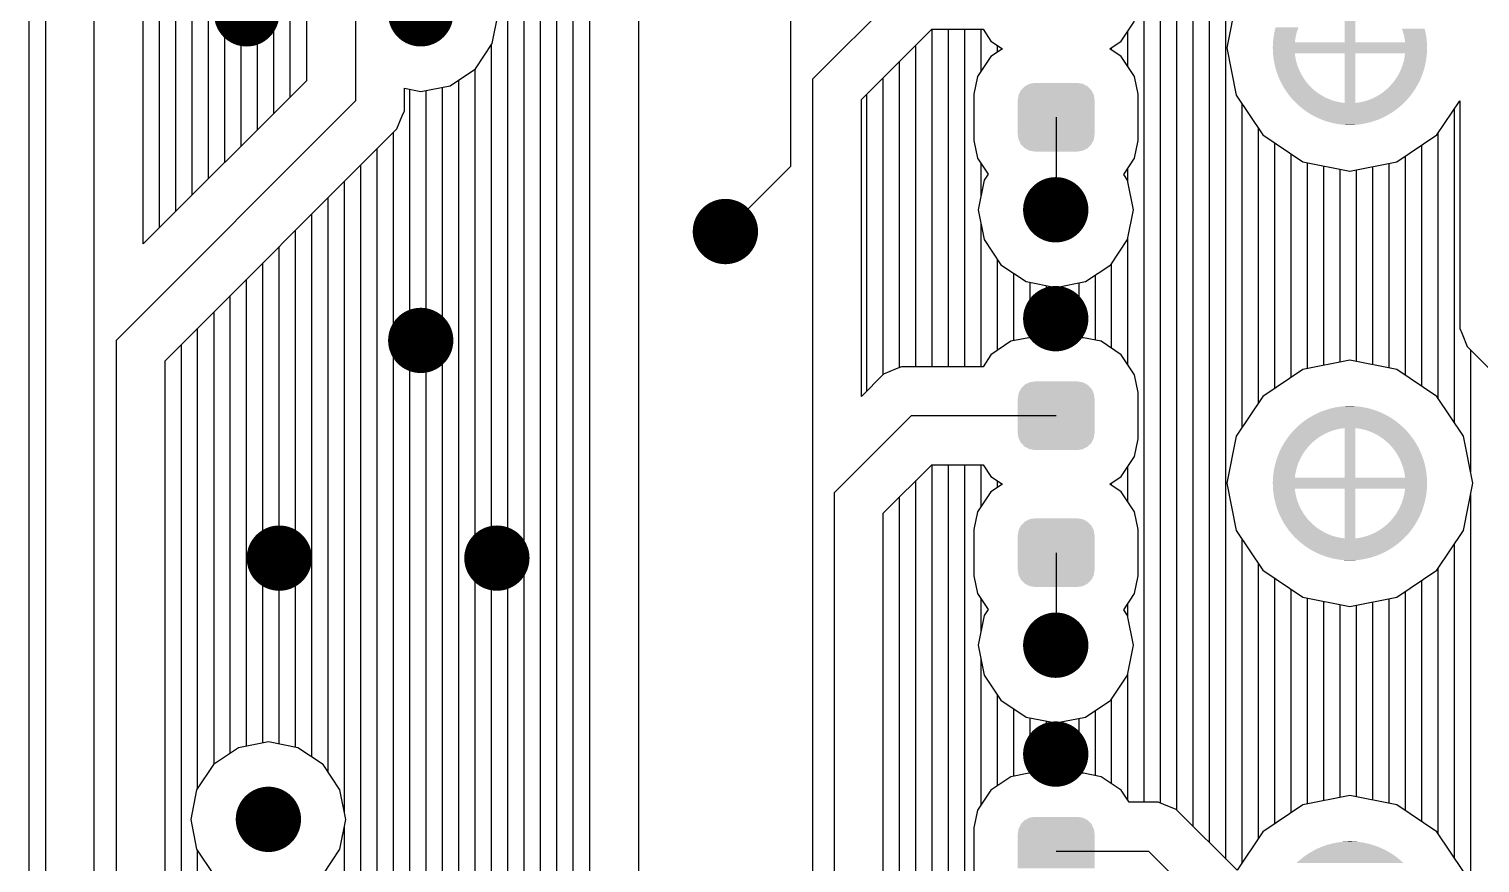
# Model space of a CAD drawing. Extents: x 295 to 953, y 10 to 290.
# Drawn here: x 824.78 to 852.72, y 205.64 to 221.69 of the extents above; entities that cross this region are included whole.
import ezdxf

# ---------------------------------------------------------------- set-up
doc = ezdxf.new("R2010")
doc.units = 0
doc.header["$LTSCALE"] = 5
doc.header["$MEASUREMENT"] = 0
doc.layers.get('0').update_dxf_attribs({"linetype": 'CONTINUOUS', "lineweight": 25})
doc.layers.add('DV-INT-A3_BOT', color=7, linetype='CONTINUOUS')

msp = doc.modelspace()

# ---------------------------------------------------------------- linework, layer by layer
at = {"const_width": 0.629}
for points in [[(829.283, 221.983, -1), (828.654, 221.983, -1)], [(832.635, 221.983, -1), (832.007, 221.983, -1)], [(844.865, 218.211, -1), (844.236, 218.211, -1)], [(838.503, 217.792, -1), (837.874, 217.792, -1)], [(844.865, 216.115, -1), (844.236, 216.115, -1)], [(832.635, 215.696, -1), (832.007, 215.696, -1)], [(829.911, 211.505, -1), (829.283, 211.505, -1)], [(834.102, 211.505, -1), (833.474, 211.505, -1)], [(844.865, 209.829, -1), (844.236, 209.829, -1)], [(844.865, 207.733, -1), (844.236, 207.733, -1)], [(829.702, 206.476, -1), (829.073, 206.476, -1)]]:
    msp.add_lwpolyline(points, format="xyb", close=True, dxfattribs=at)
for points in [[(850.321, 221.434), (850.321, 222.39), (850.112, 221.434), (850.112, 222.39)], [(849.174, 221.552), (849.187, 221.605), (848.748, 221.552), (848.757, 221.605)], [(849.187, 221.605), (849.188, 221.61), (848.757, 221.605), (848.758, 221.61)], [(849.188, 221.61), (849.205, 221.667), (848.758, 221.61), (848.77, 221.667)], [(849.205, 221.667), (849.208, 221.674), (848.77, 221.667), (848.772, 221.674)], [(849.208, 221.674), (849.226, 221.723), (848.772, 221.674), (848.785, 221.723)], [(851.66, 221.683), (851.656, 221.696), (851.222, 221.683), (851.218, 221.696)], [(851.669, 221.639), (851.66, 221.683), (851.237, 221.639), (851.222, 221.683)], [(851.675, 221.614), (851.669, 221.639), (851.244, 221.614), (851.237, 221.639)], [(851.68, 221.581), (851.675, 221.614), (851.253, 221.581), (851.244, 221.614)], [(851.702, 221.334), (851.701, 221.395), (848.731, 221.334), (848.732, 221.395)], [(851.702, 221.324), (851.702, 221.334), (848.731, 221.324), (848.731, 221.334)], [(851.701, 221.263), (851.702, 221.324), (848.733, 221.263), (848.731, 221.324)], [(851.701, 221.395), (851.7, 221.404), (848.732, 221.395), (848.733, 221.404)], [(851.7, 221.404), (851.698, 221.434), (848.733, 221.404), (848.735, 221.434)], [(849.155, 221.434), (849.159, 221.465), (848.735, 221.434), (848.737, 221.465)], [(849.159, 221.465), (849.163, 221.493), (848.737, 221.465), (848.74, 221.493)], [(849.163, 221.493), (849.171, 221.535), (848.74, 221.493), (848.745, 221.535)], [(849.171, 221.535), (849.174, 221.552), (848.745, 221.535), (848.748, 221.552)], [(851.687, 221.545), (851.68, 221.581), (851.261, 221.545), (851.253, 221.581)], [(851.689, 221.523), (851.687, 221.545), (851.265, 221.523), (851.261, 221.545)], [(851.695, 221.475), (851.689, 221.523), (851.273, 221.475), (851.265, 221.523)], [(851.696, 221.464), (851.695, 221.475), (851.275, 221.464), (851.273, 221.475)], [(851.698, 221.434), (851.696, 221.464), (851.278, 221.434), (851.275, 221.464)], [(851.7, 221.254), (851.701, 221.263), (848.733, 221.254), (848.733, 221.263)], [(851.698, 221.224), (851.7, 221.254), (848.735, 221.224), (848.733, 221.254)], [(849.159, 221.194), (849.155, 221.224), (848.737, 221.194), (848.735, 221.224)], [(849.16, 221.184), (849.159, 221.194), (848.738, 221.184), (848.737, 221.194)], [(849.168, 221.135), (849.16, 221.184), (848.744, 221.135), (848.738, 221.184)], [(849.172, 221.113), (849.168, 221.135), (848.747, 221.113), (848.744, 221.135)], [(849.18, 221.077), (849.172, 221.113), (848.753, 221.077), (848.747, 221.113)], [(849.189, 221.044), (849.18, 221.077), (848.759, 221.044), (848.753, 221.077)], [(849.196, 221.019), (849.189, 221.044), (848.764, 221.019), (848.759, 221.044)], [(850.321, 220.268), (850.321, 221.224), (850.112, 220.268), (850.112, 221.224)], [(851.663, 220.991), (851.675, 221.048), (851.228, 220.991), (851.246, 221.048)], [(851.675, 221.048), (851.676, 221.053), (851.246, 221.048), (851.247, 221.053)], [(851.676, 221.053), (851.685, 221.106), (851.247, 221.053), (851.26, 221.106)], [(851.685, 221.106), (851.688, 221.123), (851.26, 221.106), (851.263, 221.123)], [(851.688, 221.123), (851.693, 221.165), (851.263, 221.123), (851.271, 221.165)], [(851.693, 221.165), (851.696, 221.193), (851.271, 221.165), (851.274, 221.193)], [(851.696, 221.193), (851.698, 221.224), (851.274, 221.193), (851.278, 221.224)], [(849.211, 220.975), (849.196, 221.019), (848.774, 220.975), (848.764, 221.019)], [(849.215, 220.962), (849.211, 220.975), (848.777, 220.962), (848.774, 220.975)], [(849.237, 220.907), (849.215, 220.962), (848.792, 220.907), (848.777, 220.962)], [(849.262, 220.852), (849.237, 220.907), (848.81, 220.852), (848.792, 220.907)], [(849.269, 220.84), (849.262, 220.852), (848.814, 220.84), (848.81, 220.852)], [(849.291, 220.8), (849.269, 220.84), (848.829, 220.8), (848.814, 220.84)], [(849.307, 220.774), (849.291, 220.8), (848.839, 220.774), (848.829, 220.8)], [(849.322, 220.749), (849.307, 220.774), (848.849, 220.749), (848.839, 220.774)], [(851.573, 220.724), (851.595, 220.774), (851.095, 220.724), (851.128, 220.774)], [(851.595, 220.774), (851.598, 220.782), (851.128, 220.774), (851.132, 220.782)], [(851.598, 220.782), (851.614, 220.826), (851.132, 220.782), (851.157, 220.826)], [(851.614, 220.826), (851.622, 220.848), (851.157, 220.826), (851.168, 220.848)], [(851.622, 220.848), (851.632, 220.88), (851.168, 220.848), (851.184, 220.88)], [(851.632, 220.88), (851.644, 220.916), (851.184, 220.88), (851.199, 220.916)], [(851.644, 220.916), (851.649, 220.935), (851.199, 220.916), (851.208, 220.935)], [(851.649, 220.935), (851.662, 220.984), (851.208, 220.935), (851.226, 220.984)], [(851.662, 220.984), (851.663, 220.991), (851.226, 220.984), (851.228, 220.991)], [(845.28, 220.427), (845.24, 220.511), (843.836, 220.427), (843.879, 220.511)], [(845.24, 220.511), (845.231, 220.519), (843.879, 220.511), (843.884, 220.519)], [(845.231, 220.519), (845.167, 220.586), (843.884, 220.519), (843.952, 220.586)], [(845.167, 220.586), (845.155, 220.592), (843.952, 220.586), (843.959, 220.592)], [(845.155, 220.592), (845.075, 220.635), (843.959, 220.592), (844.046, 220.635)], [(845.075, 220.635), (845.055, 220.638), (844.046, 220.635), (844.053, 220.638)], [(845.055, 220.638), (844.972, 220.652), (844.053, 220.638), (844.146, 220.652)], [(849.349, 220.709), (849.322, 220.749), (848.867, 220.709), (848.849, 220.749)], [(849.356, 220.699), (849.349, 220.709), (848.871, 220.699), (848.867, 220.709)], [(849.392, 220.652), (849.356, 220.699), (848.894, 220.652), (848.871, 220.699)], [(849.398, 220.645), (849.392, 220.652), (848.898, 220.645), (848.894, 220.652)], [(849.432, 220.607), (849.398, 220.645), (848.919, 220.607), (848.898, 220.645)], [(849.454, 220.584), (849.432, 220.607), (848.932, 220.584), (848.919, 220.607)], [(849.473, 220.564), (849.454, 220.584), (848.943, 220.564), (848.932, 220.584)], [(849.517, 220.524), (849.473, 220.564), (848.968, 220.524), (848.943, 220.564)], [(849.518, 220.523), (849.517, 220.524), (848.968, 220.523), (848.968, 220.524)], [(849.563, 220.486), (849.518, 220.523), (848.994, 220.486), (848.968, 220.523)], [(849.592, 220.465), (849.563, 220.486), (849.008, 220.465), (848.994, 220.486)], [(851.431, 220.472), (851.452, 220.505), (850.852, 220.472), (850.893, 220.505)], [(851.452, 220.505), (851.47, 220.531), (850.893, 220.505), (850.924, 220.531)], [(851.47, 220.531), (851.478, 220.544), (850.924, 220.531), (850.939, 220.544)], [(851.478, 220.544), (851.503, 220.586), (850.939, 220.544), (850.981, 220.586)], [(851.503, 220.586), (851.506, 220.592), (850.981, 220.586), (850.987, 220.592)], [(851.506, 220.592), (851.527, 220.63), (850.987, 220.592), (851.022, 220.63)], [(851.527, 220.63), (851.54, 220.654), (851.022, 220.63), (851.042, 220.654)], [(851.54, 220.654), (851.551, 220.676), (851.042, 220.654), (851.06, 220.676)], [(851.551, 220.676), (851.571, 220.717), (851.06, 220.676), (851.09, 220.717)], [(851.571, 220.717), (851.573, 220.724), (851.09, 220.717), (851.095, 220.724)], [(845.301, 219.661), (845.301, 220.323), (843.817, 219.661), (843.817, 220.323)], [(845.299, 220.323), (845.285, 220.416), (843.819, 220.323), (843.834, 220.416)], [(845.285, 220.416), (845.28, 220.427), (843.834, 220.416), (843.836, 220.427)], [(849.612, 220.451), (849.592, 220.465), (849.019, 220.451), (849.008, 220.465)], [(849.662, 220.418), (849.612, 220.451), (849.043, 220.418), (849.019, 220.451)], [(849.679, 220.409), (849.662, 220.418), (849.05, 220.409), (849.043, 220.418)], [(849.714, 220.388), (849.679, 220.409), (849.067, 220.388), (849.05, 220.409)], [(849.767, 220.362), (849.714, 220.388), (849.089, 220.362), (849.067, 220.388)], [(849.785, 220.354), (849.767, 220.362), (849.095, 220.354), (849.089, 220.362)], [(849.822, 220.338), (849.785, 220.354), (849.11, 220.338), (849.095, 220.354)], [(849.878, 220.317), (849.822, 220.338), (849.129, 220.317), (849.11, 220.338)], [(849.929, 220.302), (849.878, 220.317), (849.143, 220.302), (849.129, 220.317)], [(849.936, 220.3), (849.929, 220.302), (849.145, 220.3), (849.143, 220.302)], [(849.994, 220.286), (849.936, 220.3), (849.159, 220.286), (849.145, 220.3)], [(850.053, 220.275), (849.994, 220.286), (849.17, 220.275), (849.159, 220.286)], [(850.112, 220.268), (850.053, 220.275), (849.178, 220.268), (849.17, 220.275)], [(851.247, 220.259), (851.256, 220.268), (849.187, 220.259), (849.178, 220.268)], [(851.24, 220.252), (851.247, 220.259), (849.193, 220.252), (849.187, 220.259)], [(851.195, 220.211), (851.24, 220.252), (849.239, 220.211), (849.193, 220.252)], [(851.188, 220.205), (851.195, 220.211), (849.245, 220.205), (849.239, 220.211)], [(851.141, 220.166), (851.188, 220.205), (849.293, 220.166), (849.245, 220.205)], [(851.256, 220.268), (851.259, 220.271), (850.321, 220.268), (850.351, 220.271)], [(851.259, 220.271), (851.268, 220.28), (850.351, 220.271), (850.411, 220.28)], [(851.268, 220.28), (851.281, 220.293), (850.411, 220.28), (850.469, 220.293)], [(851.281, 220.293), (851.296, 220.308), (850.469, 220.293), (850.527, 220.308)], [(851.297, 220.309), (851.313, 220.327), (850.527, 220.309), (850.583, 220.327)], [(851.296, 220.308), (851.297, 220.309), (850.527, 220.308), (850.527, 220.309)], [(851.313, 220.327), (851.333, 220.35), (850.583, 220.327), (850.639, 220.35)], [(851.333, 220.35), (851.344, 220.361), (850.639, 220.35), (850.664, 220.361)], [(851.344, 220.361), (851.355, 220.375), (850.664, 220.361), (850.693, 220.375)], [(851.355, 220.375), (851.378, 220.403), (850.693, 220.375), (850.746, 220.403)], [(851.378, 220.403), (851.389, 220.416), (850.746, 220.403), (850.767, 220.416)], [(851.389, 220.416), (851.402, 220.434), (850.767, 220.416), (850.797, 220.434)], [(851.402, 220.434), (851.427, 220.468), (850.797, 220.434), (850.846, 220.468)], [(851.427, 220.468), (851.431, 220.472), (850.846, 220.468), (850.852, 220.472)], [(851.133, 220.16), (851.141, 220.166), (849.3, 220.16), (849.293, 220.166)], [(851.084, 220.123), (851.133, 220.16), (849.349, 220.123), (849.3, 220.16)], [(851.077, 220.118), (851.084, 220.123), (849.356, 220.118), (849.349, 220.123)], [(851.026, 220.083), (851.077, 220.118), (849.407, 220.083), (849.356, 220.118)], [(851.018, 220.078), (851.026, 220.083), (849.415, 220.078), (849.407, 220.083)], [(850.966, 220.046), (851.018, 220.078), (849.468, 220.046), (849.415, 220.078)], [(850.958, 220.042), (850.966, 220.046), (849.475, 220.042), (849.468, 220.046)], [(850.904, 220.012), (850.958, 220.042), (849.529, 220.012), (849.475, 220.042)], [(850.896, 220.008), (850.904, 220.012), (849.537, 220.008), (849.529, 220.012)], [(850.841, 219.981), (850.896, 220.008), (849.593, 219.981), (849.537, 220.008)], [(850.832, 219.977), (850.841, 219.981), (849.601, 219.977), (849.593, 219.981)], [(850.776, 219.953), (850.832, 219.977), (849.657, 219.953), (849.601, 219.977)], [(850.767, 219.949), (850.776, 219.953), (849.665, 219.949), (849.657, 219.953)], [(850.71, 219.928), (850.767, 219.949), (849.723, 219.928), (849.665, 219.949)], [(850.701, 219.925), (850.71, 219.928), (849.732, 219.925), (849.723, 219.928)], [(850.643, 219.906), (850.701, 219.925), (849.791, 219.906), (849.732, 219.925)], [(845.284, 219.568), (845.299, 219.661), (843.832, 219.568), (843.819, 219.661)], [(850.634, 219.903), (850.643, 219.906), (849.799, 219.903), (849.791, 219.906)], [(850.575, 219.887), (850.634, 219.903), (849.859, 219.887), (849.799, 219.903)], [(850.565, 219.885), (850.575, 219.887), (849.867, 219.885), (849.859, 219.887)], [(850.506, 219.872), (850.565, 219.885), (849.928, 219.872), (849.867, 219.885)], [(850.496, 219.87), (850.506, 219.872), (849.936, 219.87), (849.928, 219.872)], [(850.437, 219.86), (850.496, 219.87), (849.998, 219.86), (849.936, 219.87)], [(850.426, 219.858), (850.437, 219.86), (850.006, 219.858), (849.998, 219.86)], [(850.367, 219.851), (850.426, 219.858), (850.068, 219.851), (850.006, 219.858)], [(850.355, 219.85), (850.367, 219.851), (850.076, 219.85), (850.068, 219.851)], [(850.296, 219.845), (850.355, 219.85), (850.14, 219.845), (850.076, 219.85)], [(850.281, 219.845), (850.296, 219.845), (850.146, 219.845), (850.14, 219.845)], [(850.226, 219.843), (850.281, 219.845), (850.215, 219.843), (850.146, 219.845)], [(850.217, 219.843), (850.226, 219.843), (850.217, 219.843), (850.215, 219.843)], [(845.282, 219.558), (845.284, 219.568), (843.837, 219.558), (843.832, 219.568)], [(845.238, 219.474), (845.282, 219.558), (843.878, 219.474), (843.837, 219.558)], [(845.234, 219.465), (845.238, 219.474), (843.886, 219.465), (843.878, 219.474)], [(845.165, 219.398), (845.234, 219.465), (843.95, 219.398), (843.886, 219.465)], [(845.159, 219.392), (845.165, 219.398), (843.962, 219.392), (843.95, 219.398)], [(845.071, 219.349), (845.159, 219.392), (844.043, 219.349), (843.962, 219.392)], [(845.064, 219.346), (845.071, 219.349), (844.063, 219.346), (844.043, 219.349)], [(844.972, 219.332), (845.064, 219.346), (844.146, 219.332), (844.063, 219.346)], [(845.155, 214.847), (845.075, 214.889), (843.959, 214.847), (844.046, 214.889)], [(845.075, 214.889), (845.055, 214.892), (844.046, 214.889), (844.053, 214.892)], [(845.055, 214.892), (844.972, 214.906), (844.053, 214.892), (844.146, 214.906)], [(845.299, 214.577), (845.285, 214.67), (843.819, 214.577), (843.834, 214.67)], [(845.285, 214.67), (845.28, 214.681), (843.834, 214.67), (843.836, 214.681)], [(845.28, 214.681), (845.24, 214.765), (843.836, 214.681), (843.879, 214.765)], [(845.24, 214.765), (845.231, 214.774), (843.879, 214.765), (843.884, 214.774)], [(845.231, 214.774), (845.167, 214.84), (843.884, 214.774), (843.952, 214.84)], [(845.167, 214.84), (845.155, 214.847), (843.952, 214.84), (843.959, 214.847)], [(845.301, 213.915), (845.301, 214.577), (843.817, 213.915), (843.817, 214.577)], [(850.776, 214.323), (850.768, 214.327), (849.657, 214.323), (849.666, 214.327)], [(850.768, 214.327), (850.71, 214.348), (849.666, 214.327), (849.723, 214.348)], [(850.71, 214.348), (850.702, 214.351), (849.723, 214.348), (849.732, 214.351)], [(850.702, 214.351), (850.643, 214.37), (849.732, 214.351), (849.79, 214.37)], [(850.643, 214.37), (850.634, 214.373), (849.79, 214.37), (849.8, 214.373)], [(850.634, 214.373), (850.574, 214.389), (849.8, 214.373), (849.858, 214.389)], [(850.574, 214.389), (850.566, 214.391), (849.858, 214.389), (849.868, 214.391)], [(850.566, 214.391), (850.505, 214.404), (849.868, 214.391), (849.927, 214.404)], [(850.505, 214.404), (850.497, 214.406), (849.927, 214.404), (849.937, 214.406)], [(850.497, 214.406), (850.436, 214.416), (849.937, 214.406), (849.996, 214.416)], [(850.436, 214.416), (850.428, 214.418), (849.996, 214.416), (850.007, 214.418)], [(850.428, 214.418), (850.365, 214.425), (850.007, 214.418), (850.067, 214.425)], [(850.365, 214.425), (850.358, 214.426), (850.067, 214.425), (850.078, 214.426)], [(850.358, 214.426), (850.294, 214.431), (850.078, 214.426), (850.137, 214.431)], [(850.294, 214.431), (850.287, 214.431), (850.137, 214.431), (850.153, 214.431)], [(850.287, 214.431), (850.218, 214.433), (850.153, 214.431), (850.207, 214.433)], [(850.218, 214.433), (850.217, 214.433), (850.207, 214.433), (850.217, 214.433)], [(851.24, 214.024), (851.195, 214.065), (849.193, 214.024), (849.238, 214.065)], [(851.195, 214.065), (851.188, 214.071), (849.238, 214.065), (849.246, 214.071)], [(851.188, 214.071), (851.14, 214.11), (849.246, 214.071), (849.293, 214.11)], [(851.14, 214.11), (851.134, 214.116), (849.293, 214.11), (849.3, 214.116)], [(851.134, 214.116), (851.084, 214.153), (849.3, 214.116), (849.349, 214.153)], [(851.084, 214.153), (851.077, 214.158), (849.349, 214.153), (849.357, 214.158)], [(851.077, 214.158), (851.026, 214.193), (849.357, 214.158), (849.407, 214.193)], [(851.026, 214.193), (851.018, 214.198), (849.407, 214.193), (849.415, 214.198)], [(851.018, 214.198), (850.966, 214.23), (849.415, 214.198), (849.467, 214.23)], [(850.966, 214.23), (850.958, 214.234), (849.467, 214.23), (849.476, 214.234)], [(850.958, 214.234), (850.904, 214.264), (849.476, 214.234), (849.529, 214.264)], [(850.904, 214.264), (850.896, 214.268), (849.529, 214.264), (849.538, 214.268)], [(850.896, 214.268), (850.841, 214.295), (849.538, 214.268), (849.592, 214.295)], [(850.841, 214.295), (850.833, 214.299), (849.592, 214.295), (849.601, 214.299)], [(850.833, 214.299), (850.776, 214.323), (849.601, 214.299), (849.657, 214.323)], [(845.284, 213.822), (845.299, 213.915), (843.832, 213.822), (843.819, 213.915)], [(845.282, 213.812), (845.284, 213.822), (843.837, 213.812), (843.832, 213.822)], [(845.238, 213.728), (845.282, 213.812), (843.878, 213.728), (843.837, 213.812)], [(849.509, 213.745), (849.54, 213.771), (848.963, 213.745), (848.981, 213.771)], [(849.54, 213.771), (849.581, 213.804), (848.981, 213.771), (849.003, 213.804)], [(849.581, 213.804), (849.587, 213.808), (849.003, 213.804), (849.006, 213.808)], [(849.587, 213.808), (849.636, 213.842), (849.006, 213.808), (849.031, 213.842)], [(849.636, 213.842), (849.666, 213.86), (849.031, 213.842), (849.045, 213.86)], [(849.666, 213.86), (849.687, 213.873), (849.045, 213.86), (849.055, 213.873)], [(849.687, 213.873), (849.74, 213.901), (849.055, 213.873), (849.078, 213.901)], [(849.74, 213.901), (849.769, 213.915), (849.078, 213.901), (849.089, 213.915)], [(849.769, 213.915), (849.794, 213.926), (849.089, 213.915), (849.1, 213.926)], [(849.794, 213.926), (849.85, 213.949), (849.1, 213.926), (849.12, 213.949)], [(849.85, 213.949), (849.906, 213.967), (849.12, 213.949), (849.137, 213.967)], [(849.907, 213.968), (849.964, 213.983), (849.137, 213.968), (849.153, 213.983)], [(849.906, 213.967), (849.907, 213.968), (849.137, 213.967), (849.137, 213.968)], [(849.964, 213.983), (850.023, 213.996), (849.153, 213.983), (849.165, 213.996)], [(850.023, 213.996), (850.082, 214.005), (849.165, 213.996), (849.174, 214.005)], [(850.082, 214.005), (850.112, 214.008), (849.174, 214.005), (849.177, 214.008)], [(851.256, 214.008), (851.247, 214.017), (849.177, 214.008), (849.186, 214.017)], [(851.247, 214.017), (851.24, 214.024), (849.186, 214.017), (849.193, 214.024)], [(850.321, 213.052), (850.321, 214.008), (850.112, 213.052), (850.112, 214.008)], [(851.263, 214.001), (851.256, 214.008), (850.381, 214.001), (850.321, 214.008)], [(851.274, 213.99), (851.263, 214.001), (850.44, 213.99), (850.381, 214.001)], [(851.288, 213.976), (851.274, 213.99), (850.498, 213.976), (850.44, 213.99)], [(851.29, 213.974), (851.288, 213.976), (850.504, 213.974), (850.498, 213.976)], [(851.304, 213.959), (851.29, 213.974), (850.555, 213.959), (850.504, 213.974)], [(851.323, 213.938), (851.304, 213.959), (850.611, 213.938), (850.555, 213.959)], [(851.338, 213.922), (851.323, 213.938), (850.649, 213.922), (850.611, 213.938)], [(851.344, 213.914), (851.338, 213.922), (850.666, 213.914), (850.649, 213.922)], [(851.366, 213.888), (851.344, 213.914), (850.719, 213.888), (850.666, 213.914)], [(851.383, 213.868), (851.366, 213.888), (850.755, 213.868), (850.719, 213.888)], [(851.39, 213.858), (851.383, 213.868), (850.771, 213.858), (850.755, 213.868)], [(851.414, 213.826), (851.39, 213.858), (850.822, 213.826), (850.771, 213.858)], [(851.425, 213.811), (851.414, 213.826), (850.841, 213.811), (850.822, 213.826)], [(851.439, 213.79), (851.425, 213.811), (850.87, 213.79), (850.841, 213.811)], [(851.465, 213.753), (851.439, 213.79), (850.916, 213.753), (850.87, 213.79)], [(845.234, 213.719), (845.238, 213.728), (843.886, 213.719), (843.878, 213.728)], [(845.165, 213.652), (845.234, 213.719), (843.95, 213.652), (843.886, 213.719)], [(845.159, 213.646), (845.165, 213.652), (843.962, 213.646), (843.95, 213.652)], [(845.071, 213.603), (845.159, 213.646), (844.043, 213.603), (843.962, 213.646)], [(845.064, 213.6), (845.071, 213.603), (844.063, 213.6), (844.043, 213.603)], [(844.972, 213.586), (845.064, 213.6), (844.146, 213.586), (844.063, 213.6)], [(849.276, 213.45), (849.301, 213.494), (848.819, 213.45), (848.835, 213.494)], [(849.301, 213.494), (849.306, 213.502), (848.835, 213.494), (848.839, 213.502)], [(849.306, 213.502), (849.338, 213.552), (848.839, 213.502), (848.86, 213.552)], [(849.338, 213.552), (849.343, 213.559), (848.86, 213.552), (848.863, 213.559)], [(849.343, 213.559), (849.373, 213.6), (848.863, 213.559), (848.883, 213.6)], [(849.373, 213.6), (849.392, 213.622), (848.883, 213.6), (848.893, 213.622)], [(849.392, 213.622), (849.411, 213.646), (848.893, 213.622), (848.906, 213.646)], [(849.411, 213.646), (849.446, 213.685), (848.906, 213.646), (848.927, 213.685)], [(849.446, 213.685), (849.452, 213.69), (848.927, 213.685), (848.93, 213.69)], [(849.452, 213.69), (849.495, 213.732), (848.93, 213.69), (848.956, 213.732)], [(849.495, 213.732), (849.509, 213.745), (848.956, 213.732), (848.963, 213.745)], [(851.465, 213.752), (851.465, 213.753), (850.916, 213.752), (850.916, 213.753)], [(851.49, 213.712), (851.465, 213.752), (850.96, 213.712), (850.916, 213.752)], [(851.502, 213.693), (851.49, 213.712), (850.979, 213.693), (850.96, 213.712)], [(851.515, 213.669), (851.502, 213.693), (851.002, 213.669), (850.979, 213.693)], [(851.536, 213.631), (851.515, 213.669), (851.035, 213.631), (851.002, 213.669)], [(851.539, 213.624), (851.536, 213.631), (851.041, 213.624), (851.035, 213.631)], [(851.562, 213.577), (851.539, 213.624), (851.078, 213.577), (851.041, 213.624)], [(851.567, 213.567), (851.562, 213.577), (851.084, 213.567), (851.078, 213.577)], [(851.584, 213.527), (851.567, 213.567), (851.112, 213.527), (851.084, 213.567)], [(851.595, 213.502), (851.584, 213.527), (851.127, 213.502), (851.112, 213.527)], [(851.604, 213.476), (851.595, 213.502), (851.143, 213.476), (851.127, 213.502)], [(849.174, 213.17), (849.187, 213.223), (848.748, 213.17), (848.757, 213.223)], [(849.187, 213.223), (849.188, 213.228), (848.757, 213.223), (848.758, 213.228)], [(849.188, 213.228), (849.205, 213.285), (848.758, 213.228), (848.77, 213.285)], [(849.205, 213.285), (849.208, 213.292), (848.77, 213.285), (848.772, 213.292)], [(849.208, 213.292), (849.226, 213.341), (848.772, 213.292), (848.785, 213.341)], [(849.226, 213.341), (849.234, 213.36), (848.785, 213.341), (848.79, 213.36)], [(849.234, 213.36), (849.249, 213.396), (848.79, 213.36), (848.801, 213.396)], [(849.249, 213.396), (849.265, 213.428), (848.801, 213.396), (848.811, 213.428)], [(849.265, 213.428), (849.276, 213.45), (848.811, 213.428), (848.819, 213.45)], [(851.619, 213.436), (851.604, 213.476), (851.164, 213.436), (851.143, 213.476)], [(851.624, 213.424), (851.619, 213.436), (851.171, 213.424), (851.164, 213.436)], [(851.641, 213.369), (851.624, 213.424), (851.196, 213.369), (851.171, 213.424)], [(851.656, 213.314), (851.641, 213.369), (851.218, 213.314), (851.196, 213.369)], [(851.66, 213.301), (851.656, 213.314), (851.222, 213.301), (851.218, 213.314)], [(851.669, 213.257), (851.66, 213.301), (851.237, 213.257), (851.222, 213.301)], [(851.675, 213.232), (851.669, 213.257), (851.244, 213.232), (851.237, 213.257)], [(851.68, 213.199), (851.675, 213.232), (851.253, 213.199), (851.244, 213.232)], [(851.702, 212.952), (851.701, 213.013), (848.731, 212.952), (848.732, 213.013)], [(851.702, 212.942), (851.702, 212.952), (848.731, 212.942), (848.731, 212.952)], [(851.701, 212.881), (851.702, 212.942), (848.733, 212.881), (848.731, 212.942)], [(851.701, 213.013), (851.7, 213.022), (848.732, 213.013), (848.733, 213.022)], [(851.7, 213.022), (851.698, 213.052), (848.733, 213.022), (848.735, 213.052)], [(849.155, 213.052), (849.159, 213.083), (848.735, 213.052), (848.737, 213.083)], [(849.159, 213.083), (849.163, 213.111), (848.737, 213.083), (848.74, 213.111)], [(849.163, 213.111), (849.171, 213.153), (848.74, 213.111), (848.745, 213.153)], [(849.171, 213.153), (849.174, 213.17), (848.745, 213.153), (848.748, 213.17)], [(851.687, 213.163), (851.68, 213.199), (851.261, 213.163), (851.253, 213.199)], [(851.689, 213.141), (851.687, 213.163), (851.265, 213.141), (851.261, 213.163)], [(851.695, 213.093), (851.689, 213.141), (851.273, 213.093), (851.265, 213.141)], [(851.696, 213.082), (851.695, 213.093), (851.275, 213.082), (851.273, 213.093)], [(851.698, 213.052), (851.696, 213.082), (851.278, 213.052), (851.275, 213.082)], [(851.7, 212.872), (851.701, 212.881), (848.733, 212.872), (848.733, 212.881)], [(851.698, 212.842), (851.7, 212.872), (848.735, 212.842), (848.733, 212.872)], [(849.159, 212.812), (849.155, 212.842), (848.737, 212.812), (848.735, 212.842)], [(849.16, 212.802), (849.159, 212.812), (848.738, 212.802), (848.737, 212.812)], [(849.168, 212.753), (849.16, 212.802), (848.744, 212.753), (848.738, 212.802)], [(849.172, 212.731), (849.168, 212.753), (848.747, 212.731), (848.744, 212.753)], [(849.18, 212.695), (849.172, 212.731), (848.753, 212.695), (848.747, 212.731)], [(849.189, 212.662), (849.18, 212.695), (848.759, 212.662), (848.753, 212.695)], [(849.196, 212.637), (849.189, 212.662), (848.764, 212.637), (848.759, 212.662)], [(850.321, 211.886), (850.321, 212.842), (850.112, 211.886), (850.112, 212.842)], [(851.663, 212.609), (851.675, 212.666), (851.228, 212.609), (851.246, 212.666)], [(851.675, 212.666), (851.676, 212.671), (851.246, 212.666), (851.247, 212.671)], [(851.676, 212.671), (851.685, 212.724), (851.247, 212.671), (851.26, 212.724)], [(851.685, 212.724), (851.688, 212.741), (851.26, 212.724), (851.263, 212.741)], [(851.688, 212.741), (851.693, 212.783), (851.263, 212.741), (851.271, 212.783)], [(851.693, 212.783), (851.696, 212.811), (851.271, 212.783), (851.274, 212.811)], [(851.696, 212.811), (851.698, 212.842), (851.274, 212.811), (851.278, 212.842)], [(849.211, 212.593), (849.196, 212.637), (848.774, 212.593), (848.764, 212.637)], [(849.215, 212.58), (849.211, 212.593), (848.777, 212.58), (848.774, 212.593)], [(849.237, 212.525), (849.215, 212.58), (848.792, 212.525), (848.777, 212.58)], [(849.262, 212.47), (849.237, 212.525), (848.81, 212.47), (848.792, 212.525)], [(849.269, 212.458), (849.262, 212.47), (848.814, 212.458), (848.81, 212.47)], [(849.291, 212.418), (849.269, 212.458), (848.829, 212.418), (848.814, 212.458)], [(849.307, 212.392), (849.291, 212.418), (848.839, 212.392), (848.829, 212.418)], [(849.322, 212.367), (849.307, 212.392), (848.849, 212.367), (848.839, 212.392)], [(851.573, 212.342), (851.595, 212.392), (851.095, 212.342), (851.128, 212.392)], [(851.595, 212.392), (851.598, 212.4), (851.128, 212.392), (851.132, 212.4)], [(851.598, 212.4), (851.614, 212.444), (851.132, 212.4), (851.157, 212.444)], [(851.614, 212.444), (851.622, 212.466), (851.157, 212.444), (851.168, 212.466)], [(851.622, 212.466), (851.632, 212.498), (851.168, 212.466), (851.184, 212.498)], [(851.632, 212.498), (851.644, 212.534), (851.184, 212.498), (851.199, 212.534)], [(851.644, 212.534), (851.649, 212.553), (851.199, 212.534), (851.208, 212.553)], [(851.649, 212.553), (851.662, 212.602), (851.208, 212.553), (851.226, 212.602)], [(851.662, 212.602), (851.663, 212.609), (851.226, 212.602), (851.228, 212.609)], [(845.28, 212.045), (845.24, 212.129), (843.836, 212.045), (843.879, 212.129)], [(845.24, 212.129), (845.231, 212.137), (843.879, 212.129), (843.884, 212.137)], [(845.231, 212.137), (845.167, 212.204), (843.884, 212.137), (843.952, 212.204)], [(845.167, 212.204), (845.155, 212.21), (843.952, 212.204), (843.959, 212.21)], [(845.155, 212.21), (845.075, 212.253), (843.959, 212.21), (844.046, 212.253)], [(845.075, 212.253), (845.055, 212.256), (844.046, 212.253), (844.053, 212.256)], [(845.055, 212.256), (844.972, 212.27), (844.053, 212.256), (844.146, 212.27)], [(849.349, 212.327), (849.322, 212.367), (848.867, 212.327), (848.849, 212.367)], [(849.356, 212.317), (849.349, 212.327), (848.871, 212.317), (848.867, 212.327)], [(849.392, 212.27), (849.356, 212.317), (848.894, 212.27), (848.871, 212.317)], [(849.398, 212.263), (849.392, 212.27), (848.898, 212.263), (848.894, 212.27)], [(849.432, 212.225), (849.398, 212.263), (848.919, 212.225), (848.898, 212.263)], [(849.454, 212.202), (849.432, 212.225), (848.932, 212.202), (848.919, 212.225)], [(849.473, 212.182), (849.454, 212.202), (848.943, 212.182), (848.932, 212.202)], [(849.517, 212.142), (849.473, 212.182), (848.968, 212.142), (848.943, 212.182)], [(849.518, 212.141), (849.517, 212.142), (848.968, 212.141), (848.968, 212.142)], [(849.563, 212.104), (849.518, 212.141), (848.994, 212.104), (848.968, 212.141)], [(849.592, 212.083), (849.563, 212.104), (849.008, 212.083), (848.994, 212.104)], [(851.431, 212.09), (851.452, 212.123), (850.852, 212.09), (850.893, 212.123)], [(851.452, 212.123), (851.47, 212.149), (850.893, 212.123), (850.924, 212.149)], [(851.47, 212.149), (851.478, 212.162), (850.924, 212.149), (850.939, 212.162)], [(851.478, 212.162), (851.503, 212.204), (850.939, 212.162), (850.981, 212.204)], [(851.503, 212.204), (851.506, 212.21), (850.981, 212.204), (850.987, 212.21)], [(851.506, 212.21), (851.527, 212.248), (850.987, 212.21), (851.022, 212.248)], [(851.527, 212.248), (851.54, 212.272), (851.022, 212.248), (851.042, 212.272)], [(851.54, 212.272), (851.551, 212.294), (851.042, 212.272), (851.06, 212.294)], [(851.551, 212.294), (851.571, 212.335), (851.06, 212.294), (851.09, 212.335)], [(851.571, 212.335), (851.573, 212.342), (851.09, 212.335), (851.095, 212.342)], [(845.301, 211.279), (845.301, 211.941), (843.817, 211.279), (843.817, 211.941)], [(845.299, 211.941), (845.285, 212.034), (843.819, 211.941), (843.834, 212.034)], [(845.285, 212.034), (845.28, 212.045), (843.834, 212.034), (843.836, 212.045)], [(849.612, 212.069), (849.592, 212.083), (849.019, 212.069), (849.008, 212.083)], [(849.662, 212.036), (849.612, 212.069), (849.043, 212.036), (849.019, 212.069)], [(849.679, 212.027), (849.662, 212.036), (849.05, 212.027), (849.043, 212.036)], [(849.714, 212.006), (849.679, 212.027), (849.067, 212.006), (849.05, 212.027)], [(849.767, 211.98), (849.714, 212.006), (849.089, 211.98), (849.067, 212.006)], [(849.785, 211.972), (849.767, 211.98), (849.095, 211.972), (849.089, 211.98)], [(849.822, 211.956), (849.785, 211.972), (849.11, 211.956), (849.095, 211.972)], [(849.878, 211.935), (849.822, 211.956), (849.129, 211.935), (849.11, 211.956)], [(849.929, 211.92), (849.878, 211.935), (849.143, 211.92), (849.129, 211.935)], [(849.936, 211.918), (849.929, 211.92), (849.145, 211.918), (849.143, 211.92)], [(849.994, 211.904), (849.936, 211.918), (849.159, 211.904), (849.145, 211.918)], [(850.053, 211.893), (849.994, 211.904), (849.17, 211.893), (849.159, 211.904)], [(850.112, 211.886), (850.053, 211.893), (849.178, 211.886), (849.17, 211.893)], [(851.247, 211.877), (851.256, 211.886), (849.187, 211.877), (849.178, 211.886)], [(851.24, 211.87), (851.247, 211.877), (849.193, 211.87), (849.187, 211.877)], [(851.195, 211.829), (851.24, 211.87), (849.239, 211.829), (849.193, 211.87)], [(851.188, 211.823), (851.195, 211.829), (849.245, 211.823), (849.239, 211.829)], [(851.141, 211.784), (851.188, 211.823), (849.293, 211.784), (849.245, 211.823)], [(851.256, 211.886), (851.259, 211.889), (850.321, 211.886), (850.351, 211.889)], [(851.259, 211.889), (851.268, 211.898), (850.351, 211.889), (850.411, 211.898)], [(851.268, 211.898), (851.281, 211.911), (850.411, 211.898), (850.469, 211.911)], [(851.281, 211.911), (851.296, 211.926), (850.469, 211.911), (850.527, 211.926)], [(851.297, 211.927), (851.313, 211.945), (850.527, 211.927), (850.583, 211.945)], [(851.296, 211.926), (851.297, 211.927), (850.527, 211.926), (850.527, 211.927)], [(851.313, 211.945), (851.333, 211.968), (850.583, 211.945), (850.639, 211.968)], [(851.333, 211.968), (851.344, 211.979), (850.639, 211.968), (850.664, 211.979)], [(851.344, 211.979), (851.355, 211.993), (850.664, 211.979), (850.693, 211.993)], [(851.355, 211.993), (851.378, 212.021), (850.693, 211.993), (850.746, 212.021)], [(851.378, 212.021), (851.389, 212.034), (850.746, 212.021), (850.767, 212.034)], [(851.389, 212.034), (851.402, 212.052), (850.767, 212.034), (850.797, 212.052)], [(851.402, 212.052), (851.427, 212.086), (850.797, 212.052), (850.846, 212.086)], [(851.427, 212.086), (851.431, 212.09), (850.846, 212.086), (850.852, 212.09)], [(851.133, 211.778), (851.141, 211.784), (849.3, 211.778), (849.293, 211.784)], [(851.084, 211.741), (851.133, 211.778), (849.349, 211.741), (849.3, 211.778)], [(851.077, 211.736), (851.084, 211.741), (849.356, 211.736), (849.349, 211.741)], [(851.026, 211.701), (851.077, 211.736), (849.407, 211.701), (849.356, 211.736)], [(851.018, 211.696), (851.026, 211.701), (849.415, 211.696), (849.407, 211.701)], [(850.966, 211.664), (851.018, 211.696), (849.468, 211.664), (849.415, 211.696)], [(850.958, 211.66), (850.966, 211.664), (849.475, 211.66), (849.468, 211.664)], [(850.904, 211.63), (850.958, 211.66), (849.529, 211.63), (849.475, 211.66)], [(850.896, 211.626), (850.904, 211.63), (849.537, 211.626), (849.529, 211.63)], [(850.841, 211.599), (850.896, 211.626), (849.593, 211.599), (849.537, 211.626)], [(850.832, 211.595), (850.841, 211.599), (849.601, 211.595), (849.593, 211.599)], [(850.776, 211.571), (850.832, 211.595), (849.657, 211.571), (849.601, 211.595)], [(850.767, 211.567), (850.776, 211.571), (849.665, 211.567), (849.657, 211.571)], [(850.71, 211.546), (850.767, 211.567), (849.723, 211.546), (849.665, 211.567)], [(850.701, 211.543), (850.71, 211.546), (849.732, 211.543), (849.723, 211.546)], [(850.643, 211.524), (850.701, 211.543), (849.791, 211.524), (849.732, 211.543)], [(845.284, 211.186), (845.299, 211.279), (843.832, 211.186), (843.819, 211.279)], [(850.634, 211.521), (850.643, 211.524), (849.799, 211.521), (849.791, 211.524)], [(850.575, 211.505), (850.634, 211.521), (849.859, 211.505), (849.799, 211.521)], [(850.565, 211.503), (850.575, 211.505), (849.867, 211.503), (849.859, 211.505)], [(850.506, 211.49), (850.565, 211.503), (849.928, 211.49), (849.867, 211.503)], [(850.496, 211.488), (850.506, 211.49), (849.936, 211.488), (849.928, 211.49)], [(850.437, 211.478), (850.496, 211.488), (849.998, 211.478), (849.936, 211.488)], [(850.426, 211.476), (850.437, 211.478), (850.006, 211.476), (849.998, 211.478)], [(850.367, 211.469), (850.426, 211.476), (850.068, 211.469), (850.006, 211.476)], [(850.355, 211.468), (850.367, 211.469), (850.076, 211.468), (850.068, 211.469)], [(850.296, 211.463), (850.355, 211.468), (850.14, 211.463), (850.076, 211.468)], [(850.281, 211.463), (850.296, 211.463), (850.146, 211.463), (850.14, 211.463)], [(850.226, 211.461), (850.281, 211.463), (850.215, 211.461), (850.146, 211.463)], [(850.217, 211.461), (850.226, 211.461), (850.217, 211.461), (850.215, 211.461)], [(845.282, 211.176), (845.284, 211.186), (843.837, 211.176), (843.832, 211.186)], [(845.238, 211.092), (845.282, 211.176), (843.878, 211.092), (843.837, 211.176)], [(845.234, 211.083), (845.238, 211.092), (843.886, 211.083), (843.878, 211.092)], [(845.165, 211.016), (845.234, 211.083), (843.95, 211.016), (843.886, 211.083)], [(845.159, 211.01), (845.165, 211.016), (843.962, 211.01), (843.95, 211.016)], [(845.071, 210.967), (845.159, 211.01), (844.043, 210.967), (843.962, 211.01)], [(845.064, 210.964), (845.071, 210.967), (844.063, 210.964), (844.043, 210.967)], [(844.972, 210.95), (845.064, 210.964), (844.146, 210.95), (844.063, 210.964)], [(845.155, 206.465), (845.075, 206.507), (843.959, 206.465), (844.046, 206.507)], [(845.075, 206.507), (845.055, 206.51), (844.046, 206.507), (844.053, 206.51)], [(845.055, 206.51), (844.972, 206.524), (844.053, 206.51), (844.146, 206.524)], [(845.299, 206.195), (845.285, 206.288), (843.819, 206.195), (843.834, 206.288)], [(845.285, 206.288), (845.28, 206.299), (843.834, 206.288), (843.836, 206.299)], [(845.28, 206.299), (845.24, 206.383), (843.836, 206.299), (843.879, 206.383)], [(845.24, 206.383), (845.231, 206.392), (843.879, 206.383), (843.884, 206.392)], [(845.231, 206.392), (845.167, 206.458), (843.884, 206.392), (843.952, 206.458)], [(845.167, 206.458), (845.155, 206.465), (843.952, 206.458), (843.959, 206.465)], [(845.301, 205.533), (845.301, 206.195), (843.817, 205.533), (843.817, 206.195)], [(850.776, 205.941), (850.768, 205.945), (849.657, 205.941), (849.666, 205.945)], [(850.768, 205.945), (850.71, 205.966), (849.666, 205.945), (849.723, 205.966)], [(850.71, 205.966), (850.702, 205.969), (849.723, 205.966), (849.732, 205.969)], [(850.702, 205.969), (850.643, 205.988), (849.732, 205.969), (849.79, 205.988)], [(850.643, 205.988), (850.634, 205.991), (849.79, 205.988), (849.8, 205.991)], [(850.634, 205.991), (850.574, 206.007), (849.8, 205.991), (849.858, 206.007)], [(850.574, 206.007), (850.566, 206.009), (849.858, 206.007), (849.868, 206.009)], [(850.566, 206.009), (850.505, 206.022), (849.868, 206.009), (849.927, 206.022)], [(850.505, 206.022), (850.497, 206.024), (849.927, 206.022), (849.937, 206.024)], [(850.497, 206.024), (850.436, 206.034), (849.937, 206.024), (849.996, 206.034)], [(850.436, 206.034), (850.428, 206.036), (849.996, 206.034), (850.007, 206.036)], [(850.428, 206.036), (850.365, 206.043), (850.007, 206.036), (850.067, 206.043)], [(850.365, 206.043), (850.358, 206.044), (850.067, 206.043), (850.078, 206.044)], [(850.358, 206.044), (850.294, 206.049), (850.078, 206.044), (850.137, 206.049)], [(850.294, 206.049), (850.287, 206.049), (850.137, 206.049), (850.153, 206.049)], [(850.287, 206.049), (850.218, 206.051), (850.153, 206.049), (850.207, 206.051)], [(850.218, 206.051), (850.217, 206.051), (850.207, 206.051), (850.217, 206.051)], [(851.24, 205.642), (851.195, 205.683), (849.193, 205.642), (849.238, 205.683)], [(851.195, 205.683), (851.188, 205.689), (849.238, 205.683), (849.246, 205.689)], [(851.188, 205.689), (851.14, 205.728), (849.246, 205.689), (849.293, 205.728)], [(851.14, 205.728), (851.134, 205.734), (849.293, 205.728), (849.3, 205.734)], [(851.134, 205.734), (851.084, 205.771), (849.3, 205.734), (849.349, 205.771)], [(851.084, 205.771), (851.077, 205.776), (849.349, 205.771), (849.357, 205.776)], [(851.077, 205.776), (851.026, 205.811), (849.357, 205.776), (849.407, 205.811)], [(851.026, 205.811), (851.018, 205.816), (849.407, 205.811), (849.415, 205.816)], [(851.018, 205.816), (850.966, 205.848), (849.415, 205.816), (849.467, 205.848)], [(850.966, 205.848), (850.958, 205.852), (849.467, 205.848), (849.476, 205.852)], [(850.958, 205.852), (850.904, 205.882), (849.476, 205.852), (849.529, 205.882)], [(850.904, 205.882), (850.896, 205.886), (849.529, 205.882), (849.538, 205.886)], [(850.896, 205.886), (850.841, 205.913), (849.538, 205.886), (849.592, 205.913)], [(850.841, 205.913), (850.833, 205.917), (849.592, 205.913), (849.601, 205.917)], [(850.833, 205.917), (850.776, 205.941), (849.601, 205.917), (849.657, 205.941)], [(851.247, 205.635), (851.24, 205.642), (849.186, 205.635), (849.193, 205.642)]]:
    msp.add_solid(points)
at = {"layer": 'DV-INT-A3_BOT'}
for p, q in [((824.777, 166.347), (824.777, 243.462)), ((833.997, 183.53), (833.997, 234.032)), ((834.312, 183.53), (834.312, 234.032)), ((834.626, 183.53), (834.626, 234.032)), ((834.94, 183.53), (834.94, 234.032)), ((835.255, 185.018), (835.255, 234.032)), ((846.256, 206.807), (846.256, 233.613)), ((846.57, 206.79), (846.57, 233.613)), ((846.885, 206.656), (846.885, 233.613)), ((847.199, 206.342), (847.199, 233.613)), ((847.513, 206.028), (847.513, 233.613)), ((847.828, 205.713), (847.828, 233.613)), ((839.446, 219.049), (839.446, 229.108)), ((831.064, 227.012), (831.064, 220.306)), ((825.092, 224.263), (825.092, 183.237)), ((826.035, 183.426), (826.035, 224.078)), ((827.292, 217.867), (827.292, 223.999)), ((826.978, 217.553), (826.978, 223.684)), ((826.978, 217.553), (826.978, 223.684)), ((827.606, 218.182), (827.606, 223.475)), ((827.921, 218.496), (827.921, 223.014)), ((830.121, 223.161), (830.121, 220.696)), ((828.235, 218.81), (828.235, 222.8)), ((829.806, 220.382), (829.806, 222.871)), ((828.549, 219.125), (828.549, 222.666)), ((828.863, 219.439), (828.863, 222.603)), ((829.178, 219.753), (829.178, 222.624)), ((829.492, 220.068), (829.492, 222.687)), ((835.569, 222.586), (835.569, 185.395)), ((841.768, 222.628), (839.865, 220.726)), ((836.512, 222.402), (836.512, 184.264)), ((848.025, 222.234), (847.845, 221.329)), ((833.7, 221.409), (833.813, 221.983)), ((840.808, 220.332), (842.162, 221.685)), ((842.162, 221.685), (843.151, 221.685)), ((842.17, 215.189), (842.17, 221.685)), ((842.484, 215.189), (842.484, 221.685)), ((842.799, 215.189), (842.799, 221.685)), ((843.113, 220.876), (843.113, 221.685)), ((843.151, 221.685), (843.301, 221.459)), ((845.812, 221.459), (846.068, 221.845)), ((845.942, 220.969), (845.942, 221.652)), ((833.377, 220.923), (833.7, 221.409)), ((833.683, 183.53), (833.683, 221.379)), ((841.856, 215.189), (841.856, 221.379)), ((843.301, 221.459), (843.524, 221.312)), ((843.427, 221.245), (843.427, 221.375)), ((845.59, 221.312), (845.812, 221.459)), ((845.627, 221.287), (845.627, 221.333)), ((847.845, 221.329), (848.025, 220.42)), ((841.541, 215.172), (841.541, 221.065)), ((843.301, 221.161), (843.046, 220.776)), ((843.524, 221.312), (843.301, 221.161)), ((845.812, 221.161), (845.59, 221.312)), ((846.068, 220.776), (845.812, 221.161)), ((832.891, 220.6), (833.377, 220.923)), ((833.369, 183.53), (833.369, 220.918)), ((843.046, 220.776), (842.975, 220.436)), ((846.139, 220.436), (846.068, 220.776)), ((830.121, 220.696), (826.978, 217.553)), ((832.007, 220.118), (832.007, 220.55)), ((832.007, 220.55), (832.321, 220.487)), ((832.112, 183.53), (832.112, 220.529)), ((832.321, 220.487), (832.891, 220.6)), ((832.426, 183.53), (832.426, 220.508)), ((832.74, 183.53), (832.74, 220.57)), ((833.054, 183.53), (833.054, 220.705)), ((839.865, 220.726), (839.865, 200.609)), ((841.227, 215.038), (841.227, 220.751)), ((831.064, 220.306), (826.454, 215.696)), ((840.808, 214.619), (840.808, 220.332)), ((840.913, 214.724), (840.913, 220.436)), ((842.975, 220.436), (842.975, 219.544)), ((846.139, 219.544), (846.139, 220.436)), ((848.025, 220.42), (848.54, 219.653)), ((848.142, 214.02), (848.142, 220.252)), ((851.889, 219.653), (852.333, 220.311)), ((852.333, 220.311), (852.333, 215.927)), ((831.86, 219.77), (831.961, 220.017)), ((831.961, 220.017), (832.007, 220.118)), ((844.559, 219.992), (844.559, 218.215)), ((852.228, 214.116), (852.228, 220.156)), ((827.397, 215.302), (831.86, 219.77)), ((831.797, 183.53), (831.797, 219.703)), ((848.456, 214.494), (848.456, 219.783)), ((848.54, 219.653), (849.307, 219.137)), ((851.122, 219.137), (851.889, 219.653)), ((851.914, 214.586), (851.914, 219.686)), ((831.483, 183.53), (831.483, 219.389)), ((842.975, 219.544), (843.046, 219.204)), ((846.068, 219.204), (846.139, 219.544)), ((848.771, 214.774), (848.771, 219.502)), ((851.6, 214.816), (851.6, 219.456)), ((843.046, 219.204), (843.247, 218.898)), ((843.113, 218.483), (843.113, 219.104)), ((845.862, 218.89), (846.068, 219.204)), ((849.085, 214.984), (849.085, 219.288)), ((849.307, 219.137), (850.217, 218.957)), ((849.399, 215.152), (849.399, 219.12)), ((850.217, 218.957), (851.122, 219.137)), ((850.971, 215.164), (850.971, 219.108)), ((851.285, 215.026), (851.285, 219.246)), ((831.169, 183.53), (831.169, 219.074)), ((838.188, 217.792), (839.446, 219.049)), ((843.247, 218.898), (843.172, 218.781)), ((845.933, 218.781), (845.862, 218.89)), ((845.942, 218.752), (845.942, 219.011)), ((849.714, 215.214), (849.714, 219.058)), ((850.028, 215.277), (850.028, 218.995)), ((850.342, 215.29), (850.342, 218.982)), ((850.657, 215.227), (850.657, 219.045)), ((830.854, 206.619), (830.854, 218.76)), ((843.172, 218.781), (843.058, 218.211)), ((846.047, 218.211), (845.933, 218.781)), ((830.54, 207.39), (830.54, 218.446)), ((830.226, 207.679), (830.226, 218.131)), ((843.058, 218.211), (843.172, 217.637)), ((844.559, 218.215), (844.55, 218.211)), ((845.933, 217.637), (846.047, 218.211)), ((829.911, 207.863), (829.911, 217.817)), ((843.113, 215.189), (843.113, 217.934)), ((829.597, 207.926), (829.597, 217.503)), ((843.172, 217.637), (843.494, 217.151)), ((845.611, 217.151), (845.933, 217.637)), ((845.942, 215.227), (845.942, 217.666)), ((829.283, 207.947), (829.283, 217.188)), ((843.427, 215.504), (843.427, 217.255)), ((843.494, 217.151), (843.98, 216.828)), ((845.125, 216.828), (845.611, 217.151)), ((845.627, 215.545), (845.627, 217.176)), ((828.968, 207.884), (828.968, 216.874)), ((843.742, 215.688), (843.742, 216.987)), ((845.313, 215.701), (845.313, 216.954)), ((843.98, 216.828), (844.55, 216.715)), ((844.056, 215.747), (844.056, 216.811)), ((844.37, 215.747), (844.37, 216.748)), ((844.55, 216.715), (845.125, 216.828)), ((844.685, 215.747), (844.685, 216.74)), ((844.999, 215.747), (844.999, 216.803)), ((828.654, 207.75), (828.654, 216.56)), ((828.34, 207.536), (828.34, 216.245)), ((828.025, 207.075), (828.025, 215.931)), ((844.031, 215.747), (843.687, 215.68)), ((845.083, 215.747), (844.031, 215.747)), ((845.426, 215.68), (845.083, 215.747)), ((852.333, 215.927), (852.375, 215.826)), ((852.375, 215.826), (852.476, 215.579)), ((826.454, 215.696), (826.454, 183.845)), ((827.711, 199.687), (827.711, 215.617)), ((843.687, 215.68), (843.301, 215.42)), ((845.812, 215.42), (845.426, 215.68)), ((852.476, 215.579), (854.605, 213.45)), ((852.543, 213.165), (852.543, 215.512)), ((827.397, 199.113), (827.397, 215.302)), ((827.397, 199.113), (827.397, 215.302)), ((841.583, 215.189), (841.478, 215.147)), ((843.151, 215.189), (841.583, 215.189)), ((843.301, 215.42), (843.151, 215.189)), ((846.068, 215.034), (845.812, 215.42)), ((850.217, 215.315), (849.307, 215.135)), ((851.122, 215.135), (850.217, 215.315)), ((841.235, 215.047), (840.808, 214.619)), ((841.478, 215.147), (841.235, 215.047)), ((846.139, 214.695), (846.068, 215.034)), ((849.307, 215.135), (848.54, 214.619)), ((851.889, 214.619), (851.122, 215.135)), ((846.139, 213.802), (846.139, 214.695)), ((848.54, 214.619), (848.025, 213.852)), ((852.404, 213.852), (851.889, 214.619)), ((841.768, 214.246), (840.284, 212.763)), ((844.559, 214.246), (841.768, 214.246)), ((846.068, 213.463), (846.139, 213.802)), ((848.025, 213.852), (847.845, 212.947)), ((852.585, 212.947), (852.404, 213.852)), ((841.227, 212.369), (842.162, 213.303)), ((842.162, 213.303), (843.151, 213.303)), ((842.17, 190.043), (842.17, 213.303)), ((842.484, 190.043), (842.484, 213.303)), ((842.799, 190.043), (842.799, 213.303)), ((843.113, 212.494), (843.113, 213.303)), ((843.151, 213.303), (843.301, 213.077)), ((845.812, 213.077), (846.068, 213.463)), ((845.942, 212.587), (845.942, 213.27)), ((841.856, 190.043), (841.856, 212.997)), ((843.301, 213.077), (843.524, 212.93)), ((843.524, 212.93), (843.301, 212.779)), ((843.427, 212.863), (843.427, 212.993)), ((845.59, 212.93), (845.812, 213.077)), ((845.812, 212.779), (845.59, 212.93)), ((845.627, 212.905), (845.627, 212.951)), ((847.845, 212.947), (848.025, 212.038)), ((852.404, 212.038), (852.585, 212.947)), ((840.284, 212.763), (840.284, 195.999)), ((841.541, 190.043), (841.541, 212.683)), ((843.301, 212.779), (843.046, 212.394)), ((846.068, 212.394), (845.812, 212.779)), ((852.543, 204.783), (852.543, 212.729)), ((843.046, 212.394), (842.975, 212.054)), ((846.139, 212.054), (846.068, 212.394)), ((841.227, 190.043), (841.227, 212.369)), ((841.227, 195.81), (841.227, 212.369)), ((842.975, 212.054), (842.975, 211.162)), ((846.139, 211.162), (846.139, 212.054)), ((848.025, 212.038), (848.54, 211.271)), ((848.142, 205.638), (848.142, 211.87)), ((851.889, 211.271), (852.404, 212.038)), ((844.559, 211.61), (844.559, 209.833)), ((852.228, 205.734), (852.228, 211.774)), ((848.456, 206.112), (848.456, 211.401)), ((848.54, 211.271), (849.307, 210.755)), ((851.122, 210.755), (851.889, 211.271)), ((851.914, 206.204), (851.914, 211.304)), ((842.975, 211.162), (843.046, 210.822)), ((846.068, 210.822), (846.139, 211.162)), ((848.771, 206.392), (848.771, 211.12)), ((851.6, 206.434), (851.6, 211.074)), ((843.046, 210.822), (843.247, 210.516)), ((843.113, 210.101), (843.113, 210.722)), ((845.862, 210.508), (846.068, 210.822)), ((849.085, 206.602), (849.085, 210.906)), ((849.307, 210.755), (850.217, 210.575)), ((849.399, 206.77), (849.399, 210.738)), ((850.217, 210.575), (851.122, 210.755)), ((850.971, 206.782), (850.971, 210.726)), ((851.285, 206.644), (851.285, 210.864)), ((843.247, 210.516), (843.172, 210.399)), ((845.933, 210.399), (845.862, 210.508)), ((845.942, 210.37), (845.942, 210.629)), ((849.714, 206.832), (849.714, 210.676)), ((850.028, 206.895), (850.028, 210.613)), ((850.342, 206.908), (850.342, 210.6)), ((850.657, 206.845), (850.657, 210.663)), ((843.172, 210.399), (843.058, 209.829)), ((846.047, 209.829), (845.933, 210.399)), ((843.058, 209.829), (843.172, 209.255)), ((844.559, 209.833), (844.55, 209.829)), ((845.933, 209.255), (846.047, 209.829)), ((843.113, 206.753), (843.113, 209.552)), ((843.172, 209.255), (843.494, 208.769)), ((845.611, 208.769), (845.933, 209.255)), ((845.942, 206.845), (845.942, 209.284)), ((843.427, 207.122), (843.427, 208.873)), ((843.494, 208.769), (843.98, 208.446)), ((845.125, 208.446), (845.611, 208.769)), ((845.627, 207.163), (845.627, 208.794)), ((843.742, 207.306), (843.742, 208.605)), ((845.313, 207.319), (845.313, 208.572)), ((843.98, 208.446), (844.55, 208.333)), ((844.056, 207.365), (844.056, 208.429)), ((844.37, 207.365), (844.37, 208.366)), ((844.55, 208.333), (845.125, 208.446)), ((844.685, 207.365), (844.685, 208.358)), ((844.999, 207.365), (844.999, 208.421)), ((829.387, 207.968), (828.813, 207.855)), ((829.957, 207.855), (829.387, 207.968)), ((828.813, 207.855), (828.327, 207.532)), ((830.444, 207.532), (829.957, 207.855)), ((828.327, 207.532), (828.004, 207.046)), ((830.766, 207.046), (830.444, 207.532)), ((844.031, 207.365), (843.687, 207.298)), ((845.083, 207.365), (844.031, 207.365)), ((845.426, 207.298), (845.083, 207.365)), ((843.687, 207.298), (843.301, 207.038)), ((845.812, 207.038), (845.426, 207.298)), ((828.004, 207.046), (827.891, 206.476)), ((830.879, 206.476), (830.766, 207.046)), ((843.301, 207.038), (843.046, 206.652)), ((845.963, 206.807), (845.812, 207.038)), ((846.524, 206.807), (845.963, 206.807)), ((846.629, 206.765), (846.524, 206.807)), ((850.217, 206.933), (849.307, 206.753)), ((851.122, 206.753), (850.217, 206.933)), ((843.046, 206.652), (842.975, 206.313)), ((846.872, 206.665), (846.629, 206.765)), ((848.042, 205.495), (846.872, 206.665)), ((849.307, 206.753), (848.54, 206.237)), ((851.889, 206.237), (851.122, 206.753)), ((827.891, 206.476), (828.004, 205.902)), ((830.766, 205.902), (830.879, 206.476)), ((830.854, 183.53), (830.854, 206.329)), ((842.975, 206.313), (842.975, 205.42)), ((848.54, 206.237), (848.042, 205.495)), ((852.404, 205.47), (851.889, 206.237)), ((828.004, 205.902), (828.327, 205.416)), ((828.025, 200.064), (828.025, 205.873)), ((830.444, 205.416), (830.766, 205.902)), ((844.559, 205.864), (846.34, 205.864)), ((846.34, 205.864), (847.409, 204.8))]:
    msp.add_line(p, q, dxfattribs=at)

doc.saveas('drawing.dxf')
